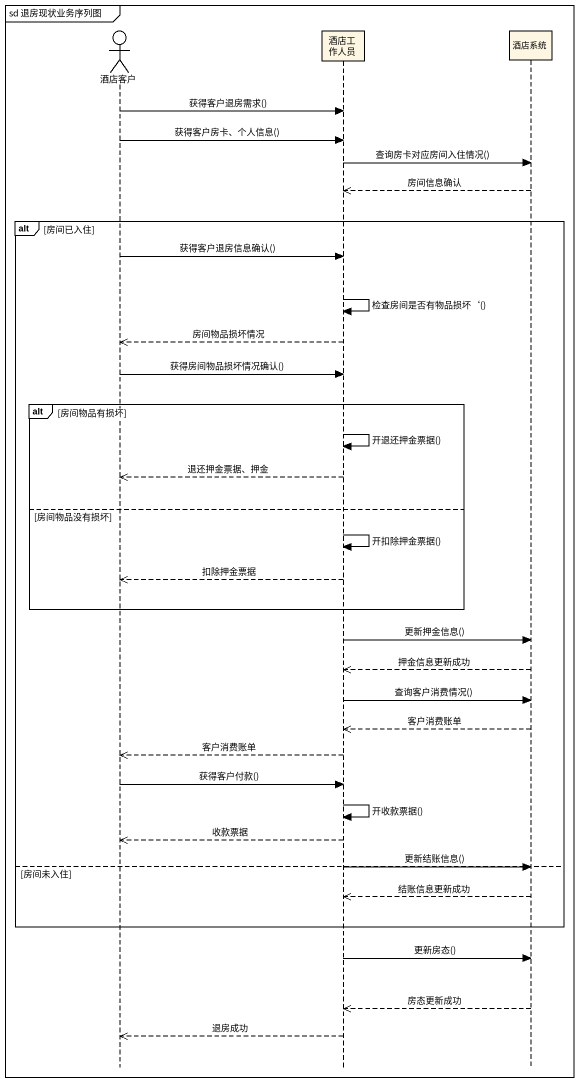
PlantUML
@startuml
mainframe sd 退房现状业务序列图
hide footbox
actor 酒店客户
participant 酒店工作人员
participant 酒店系统

酒店客户 -> 酒店工作人员 : 获得客户退房需求()
酒店客户 -> 酒店工作人员 : 获得客户房卡、个人信息()
酒店工作人员 -> 酒店系统 : 查询房卡对应房间入住情况()
酒店系统 -->> 酒店工作人员 : 房间信息确认
alt 房间已入住
  酒店客户 -> 酒店工作人员 : 获得客户退房信息确认()
  酒店工作人员 -> 酒店工作人员 : 检查房间是否有物品损坏‘()
  酒店工作人员 -->> 酒店客户 : 房间物品损坏情况
  酒店客户 -> 酒店工作人员 : 获得房间物品损坏情况确认()
  alt 房间物品有损坏
    酒店工作人员 -> 酒店工作人员 : 开退还押金票据()
    酒店工作人员 -->> 酒店客户 : 退还押金票据、押金
  else 房间物品没有损坏
    酒店工作人员 -> 酒店工作人员 : 开扣除押金票据()
    酒店工作人员 -->> 酒店客户 : 扣除押金票据
  end
  酒店工作人员 -> 酒店系统 : 更新押金信息()
  酒店系统 -->> 酒店工作人员 : 押金信息更新成功
  酒店工作人员 -> 酒店系统 : 查询客户消费情况()
  酒店系统 -->> 酒店工作人员 : 客户消费账单
  酒店工作人员 -->> 酒店客户 : 客户消费账单
  酒店客户 -> 酒店工作人员 : 获得客户付款()
  酒店工作人员 -> 酒店工作人员 : 开收款票据()
  酒店工作人员 -->> 酒店客户 : 收款票据
else 房间未入住
  酒店工作人员 -> 酒店系统 : 更新结账信息()
  酒店系统 -->> 酒店工作人员 : 结账信息更新成功
end
酒店工作人员 -> 酒店系统 : 更新房态()
酒店系统 -->> 酒店工作人员 : 房态更新成功
酒店工作人员 -->> 酒店客户 : 退房成功
@enduml
